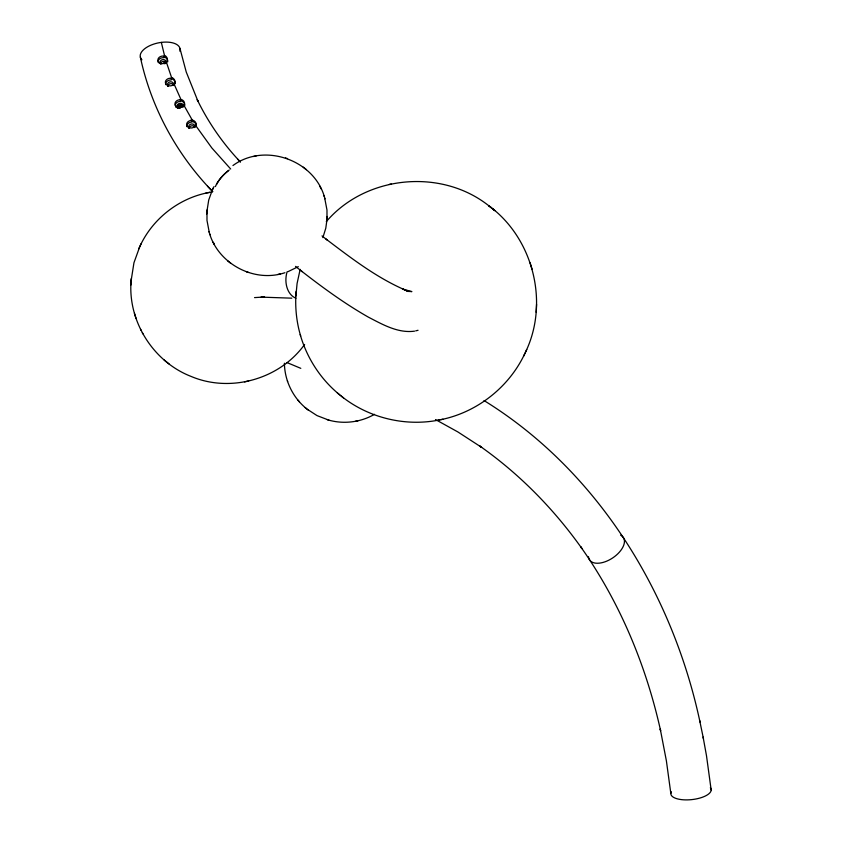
<?xml version="1.0" encoding="UTF-8"?>
<svg xmlns="http://www.w3.org/2000/svg" width="842" height="842" viewBox="0 0 842 842"><rect width="100%" height="100%" fill="white"/><g stroke="black" fill="none" stroke-linecap="round" stroke-linejoin="round"><path stroke-width="1.26" d="M525.355 352.461C549.563 302.825 533.281 238.128 488.676 205.659C440.945 167.916 365.723 175.399 326.296 221.625M304.615 344.441C279.691 379.237 230.392 393.161 190.966 376.374C153.77 361.892 128.426 322.381 130.973 282.533M131.036 281.26L133.952 262.767L139.793 246.569M130.826 285.101L131.173 278.744M206.9 211.574L208.721 200.017L212.373 189.892M209.258 232.339L206.985 220.404L206.985 210.005M295.879 296.11L297.079 283.533L300.152 269.356M322.875 237.612L325.791 228.214L327.075 218.867M326.98 220.436L326.98 210.026L324.707 198.102M536.133 312.256L536.554 304.299M206.774 213.973L206.858 212.373M296.131 291.374C294.911 306.383 296.331 321.633 300.678 336.053M327.106 218.067L327.201 216.457M140.119 245.864C152.602 219.015 178.23 198.733 207.269 192.839M212.573 189.45L213.994 186.619M441.008 419.632C477.298 412.264 509.347 386.92 524.934 353.345M138.688 248.927L141.172 243.612M211.679 191.366L213.236 188.04M523.619 356.166L526.734 349.525M178.851 107.776L179.546 107.323L179.367 106.103L181.167 104.808M166.148 61.887L165.074 62.729L165.211 63.592M232.95 165.537C264.767 141.972 315.582 160.38 324.949 198.859M298.31 266.651L288.017 271.65M374.522 414.317C360.355 422.495 342.757 424.557 327.138 419.632M180.672 106.155L178.746 106.881L178.451 105.113L179.22 104.829M284.964 272.703C253.926 283.259 217.131 263.357 209.016 231.582M415.706 330.874L418.053 330.285M164.516 63.676L164.148 61.634L165.369 61.371M164.453 63.403L165.663 63.139M256.157 155.98L253.568 156.517M208.111 192.671L212.395 191.871M389.299 184.409L391.246 184.009M277.807 274.46L280.397 273.924M341.126 395.993C368.396 417.979 405.644 426.999 439.956 419.842M205.711 193.165L209.847 192.313M244.496 381.868L248.632 381.016M355.429 421.295L358.018 420.758M437.787 420.295L442.955 419.221M414.538 331.159C397.961 333.411 382.563 324.475 368.396 317.15C344.736 303.688 322.697 287.575 301.236 270.892M254.537 297.615L264.577 296.963L261.052 297.121L291.816 298.173M406.476 291.321L411.885 291.606L402.508 289.017L406.012 290.385C376.753 277.871 351.282 258.189 326.065 239.117L327.001 239.854L322.012 235.918M285.427 157.949L287.543 158.612M246.422 271.819L248.537 272.492M329.138 420.263L317.002 415.59L307.098 409.149M300.805 368.343L286.89 362.523M435.472 419.548L457.859 431.935L481.635 447.365L479.687 445.965C519.43 473.867 553.878 509.01 581.948 548.574L580.643 546.721C619.617 601.704 646.024 665.064 660.612 730.73L660.244 728.94L666.39 760.852L670.832 793.448M484.024 400.55C597.673 470.731 672.526 592.936 700.007 722.078M295.521 266.388L302.173 271.629M491.139 207.637L488.676 205.659L494.907 210.689L492.402 208.679M306.372 169.663L303.257 167.137M227.593 260.778L230.708 263.293M300.205 334.537C306.856 358.082 320.813 379.563 339.863 394.951M284.407 363.218C284.628 380.616 292.911 397.719 306.467 408.623M164.148 359.987L169.137 364.018M337.347 392.94L343.578 397.971M305.214 407.623L308.33 410.138M230.676 169L211.858 147.971L195.733 125.626A4.789 3.863 11.8 0 0 192.113 119.996M179.946 48.415L186.24 72.012L198.007 101.335L197.196 99.63C208.279 122.479 222.919 143.603 240.423 162.001M237.791 159.243L240.202 161.769M140.361 57.151C151.107 107.555 176.694 154.56 212.584 191.481M207.469 186.124L212.763 191.66M297.879 400.066L299.499 401.939M192.134 119.88L183.924 105.303M191.881 121.248L191.092 119.943M142.319 332.706L142.908 333.842M140.488 329.169L141.077 330.306M319.655 186.008L321.17 188.924M214.321 244.433L213.173 242.222L213.952 243.727M180.641 100.619L180.283 99.872M180.388 105.103L181.24 107.018M179.367 106.103L180.22 108.029M178.451 105.113L179.841 108.229M178.978 107.408L179.325 108.186M171.684 77.864L166.39 62.192A4.81 4.41 -0.3 0 0 164.695 55.509M171.094 78.222L171.442 79.169M530.102 262.83L532.049 269.093M323.97 195.723L324.202 196.491M209.763 233.95L209.995 234.708M134.436 313.277L135.994 318.276M287.375 380.784L287.617 381.552M164.558 55.782L161.338 42.395M164.116 56.225L164.337 57.046M164.148 61.634L164.611 63.56M703.102 737.055L706.491 755.706L711.174 790.049M699.628 720.289L703.47 738.792M160.938 64.392A3.136 2.715 -9.5 0 1 160.643 60.74A3.136 2.715 -9.5 0 1 164.79 59.971A3.136 2.715 -9.5 0 1 165.863 63.476M160.39 63.487A3.136 2.715 -9.5 0 1 166.337 63.076M168.063 86.242A3.136 2.715 -9.5 0 1 170.2 81.842A3.136 2.715 -9.5 0 1 173.494 85.421M167.769 86.242A3.136 2.715 -9.5 0 1 173.915 85.537M178.241 108.25A3.136 2.715 -9.5 0 1 177.673 104.503A3.136 2.715 -9.5 0 1 181.967 103.724A3.136 2.715 -9.5 0 1 182.798 107.408M177.388 108.302A3.136 2.715 -9.5 0 1 183.303 106.534M189.282 128.384A3.136 2.715 -9.5 0 1 191.418 123.984A3.136 2.715 -9.5 0 1 194.713 127.563M188.997 128.384A3.136 2.715 -9.5 0 1 194.934 127.174M216.52 184.472A20.271 8.567 -44.8 0 1 229.277 169.979M195.618 125.584A4.778 3.768 -10.3 0 1 189.713 127.858A4.778 3.768 -10.3 0 1 186.756 123.564A4.778 3.768 -10.3 0 1 192.039 120.385M141.919 59.793A20.271 10.051 -11.9 0 1 157.486 43.068A20.271 10.051 -11.9 0 1 179.872 51.204M186.945 126.679A4.757 3.621 -12.8 0 1 191.829 121.974M191.871 121.427A4.799 3.81 14.7 0 1 196.407 125.911M183.819 105.25A4.778 3.778 -8.9 0 1 177.736 107.102A4.778 3.778 -8.9 0 1 175.22 102.598A4.778 3.778 -8.9 0 1 180.756 99.777M183.977 105.324A4.778 3.936 11.8 0 0 180.883 99.335L174.115 84.105A4.789 3.789 -7.6 0 1 167.8 85.463A4.789 3.789 -7.6 0 1 165.748 80.758A4.789 3.789 -7.6 0 1 171.515 78.327M176.01 107.323A4.768 3.621 -11.2 0 1 175.589 106.734M175.252 105.629A4.768 3.621 -11.2 0 1 180.535 101.335M180.62 100.766A4.799 3.905 14.8 0 1 184.735 105.682M171.842 77.59A4.799 4.389 1 0 1 174.199 84.158M165.737 84.642A4.768 3.484 -12.4 0 1 171.252 79.916M172.094 78.98A4.789 4.399 3.6 0 1 175.22 83.737M166.295 62.14A4.778 3.789 -6.6 0 1 160.001 63.129A4.778 3.789 -6.6 0 1 158.401 58.287A4.778 3.789 -6.6 0 1 164.348 56.225M158.38 62.761A4.768 3.536 -10.1 0 1 159.391 59.087A4.768 3.536 -10.1 0 1 164.095 57.709M164.379 56.919A4.894 4.599 -0.5 0 1 166.106 57.845M166.074 57.888A4.863 4.273 9.3 0 1 166.579 58.351M166.548 58.372A4.768 4.052 13.8 0 1 167.653 61.94M620.68 535.217A20.271 11.125 -33.5 0 1 612.776 557.878A20.271 11.125 -33.5 0 1 588.505 556.751M710.343 787.712A20.271 7.894 -6.2 0 1 691.619 799.626A20.271 7.894 -6.2 0 1 671.348 791.775M295.952 298.194A20.271 14.567 -84.3 0 1 287.111 271.777M215.394 186.577A20.271 8.567 -44.8 0 1 228.287 170.789"/></g></svg>
